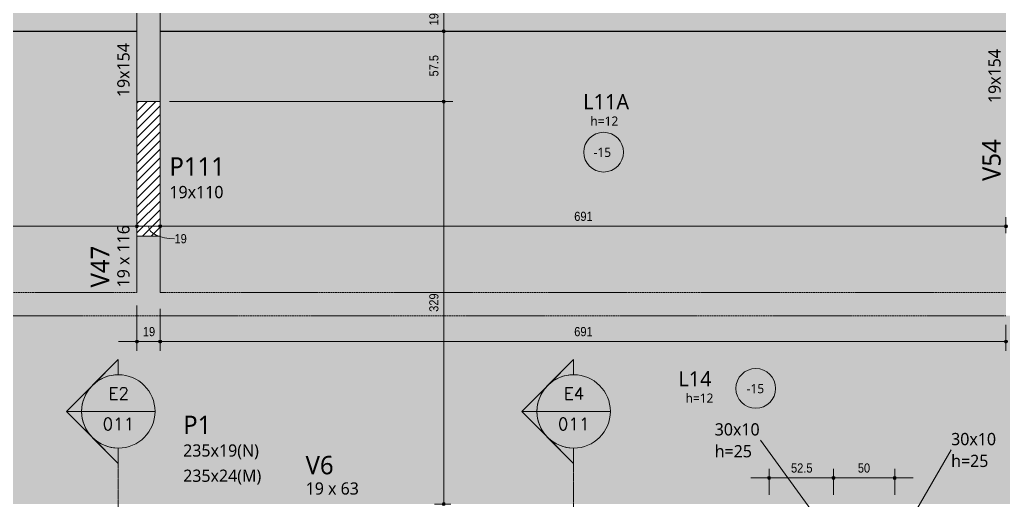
# Model space of a CAD drawing. Header units: centimetres. Extents: x -2136 to 34701, y -1430 to 84208.
# Drawn here: x -282 to 521, y 677 to 1070 of the extents above; entities that cross this region are included whole.
import ezdxf

# ---------------------------------------------------------------- set-up
doc = ezdxf.new("R2010")
doc.units = ezdxf.units.CM
doc.linetypes.add('Aligning Line', pattern=[0.635, 0.3175, -0.3175])
doc.linetypes.add('Centro de 6 mm', pattern=[1.32, 0.6, -0.24, 0.24, -0.24])
for name, color, linetype, lineweight in [('A-ANNO-DIMS', 7, 'Continuous', 9), ('A-ANNO-DIMS-50', 7, 'Continuous', 9), ('A-DETL', 7, 'Continuous', 18), ('A-DETL-GENF', 7, 'Continuous', 18), ('A-DETL-THIN', 7, 'Continuous', 18), ('A-FLOR', 7, 'Continuous', 18), ('A-FLOR-IDEN', 7, 'Continuous', 9), ('A-GENM-IDEN', 7, 'Continuous', 9), ('G-ANNO-SYMB', 7, 'Continuous', 9), ('S-BEAM', 7, 'Continuous', 18), ('S-BEAM-IDEN', 7, 'Continuous', 9), ('S-COLS-IDEN', 7, 'Continuous', 9)]:
    doc.layers.add(name, color=color, linetype=linetype, lineweight=lineweight)
doc.styles.add('Fira Sans_2', font='FiraSans-Regular.ttf', dxfattribs={"width": 0.9, "height": 7.5})
doc.styles.add('Gadugi', font='gadugi.ttf', dxfattribs={"height": 15})
doc.styles.add('Gadugi_1', font='gadugi.ttf', dxfattribs={"height": 10})
doc.styles.add('Gadugi_3', font='gadugi.ttf', dxfattribs={"height": 7.5})
doc.styles.add('Gadugi_4', font='gadugi.ttf', dxfattribs={"height": 12.5})
doc.styles.add('RomanD', font='romand__.ttf', dxfattribs={"height": 10})
doc.dimstyles.new('PED_R80_1_5mm_ACIMA_As_ESQ__R00', dxfattribs={"dimscale": 30.48, "dimtxt": 10.229846, "dimasz": 0.328084, "dimexe": 0.246063, "dimexo": 0.246063, "dimgap": 0.049213, "dimtad": 1, "dimdec": 1, "dimrnd": 0.5, "dimdsep": 46, "dimtxsty": 'Fira Sans_2', "dimblk1": 'DOTSMALL', "dimblk2": 'DOTSMALL', "dimsah": 1, "dimcen": 0.09, "dimdle": 0.492126, "dimazin": 0, "dimtfac": 1, "dimtdec": 4, "dimtix": 1, "dimtmove": 0, "dimatfit": 3, "dimfxl": 1, "dimtvp": 1, "dimtolj": 1, "dimtzin": 0, "dimarcsym": 2})
doc.dimstyles.new('PED_R80_1_5mm_ACIMA_As_ESQ__R00_1', dxfattribs={"dimscale": 30.48, "dimtxt": 10.229846, "dimasz": 0.328084, "dimexe": 0.246063, "dimexo": 0.246063, "dimgap": 0.049213, "dimtad": 1, "dimdec": 1, "dimrnd": 0.5, "dimdsep": 46, "dimtxsty": 'Fira Sans_2', "dimblk1": 'DOTSMALL', "dimblk2": 'DOTSMALL', "dimsah": 1, "dimcen": 0.09, "dimdle": 0.492126, "dimazin": 0, "dimtfac": 1, "dimtdec": 4, "dimtix": 1, "dimtmove": 1, "dimatfit": 3, "dimfxl": 1, "dimtvp": 1, "dimtolj": 1, "dimtzin": 0, "dimarcsym": 2})
doc.dimstyles.new('PED_R80_1_5mm_ACIMA_As_ESQ__R00_3', dxfattribs={"dimscale": 30.48, "dimtxt": 10.229846, "dimasz": 0.328084, "dimexe": 0.246063, "dimexo": 0.246063, "dimgap": 0.049213, "dimtad": 1, "dimdec": 1, "dimrnd": 0.5, "dimdsep": 46, "dimtxsty": 'Fira Sans_2', "dimblk1": 'DOTSMALL', "dimblk2": 'DOTSMALL', "dimsah": 1, "dimcen": 0.09, "dimdle": 0.492126, "dimazin": 0, "dimtfac": 1, "dimtdec": 4, "dimtix": 1, "dimtmove": 0, "dimatfit": 3, "dimfxl": 1, "dimtvp": 1, "dimtolj": 1, "dimtzin": 0, "dimarcsym": 2})
doc.dimstyles.new('PED_R80_1_5mm_ACIMA_As_ESQ__R00_4', dxfattribs={"dimscale": 30.48, "dimtxt": 10.229846, "dimasz": 0.328084, "dimexe": 0.246063, "dimexo": 0.246063, "dimgap": 0.049213, "dimtad": 1, "dimdec": 1, "dimrnd": 0.5, "dimdsep": 46, "dimtxsty": 'Fira Sans_2', "dimblk1": 'DOTSMALL', "dimblk2": 'DOTSMALL', "dimsah": 1, "dimcen": 0.09, "dimdle": 0.492126, "dimazin": 0, "dimtfac": 1, "dimtdec": 4, "dimtix": 1, "dimtmove": 0, "dimatfit": 3, "dimfxl": 1, "dimtvp": 1, "dimtolj": 1, "dimtzin": 0, "dimarcsym": 2})

# ---------------------------------------------------------------- blocks, each defined once
blk = doc.blocks.new('PED_TAG_LAJE_R01 - TÍTULO_ESPESSURA_REBAIXO _LADO_-2413119-PL K 100 - FORMA DO 5º PAVIMENTO')
at = {"layer": 'A-FLOR-IDEN'}
blk.add_circle((0.885, 0), 0.325, dxfattribs=at)
blk = doc.blocks.new('PED_TAG_LAJE_R01 - TÍTULO_ESPESSURA_REBAIXO-2413107-PL K 100 - FORMA DO 5º PAVIMENTO')
at = {"layer": 'A-FLOR-IDEN'}
blk.add_circle((-0.046, -0.667), 0.325, dxfattribs=at)
blk = doc.blocks.new('Corte - M_Cabeça do corte - Preenchida-2060824-PL K 100 - FORMA DO 5º PAVIMENTO')
at = {"layer": 'G-ANNO-SYMB'}
h = blk.add_hatch(color=256, dxfattribs=at)
edge = h.paths.add_edge_path(flags=0)
edge.add_line((-0.6, 0.849), (-0.6, 0.6))
edge.add_arc((-0.6, 0), 0.6, 90, 135)
edge.add_line((-1.024, 0.424), (-0.6, 0.849))
h = blk.add_hatch(color=256, dxfattribs=at)
edge = h.paths.add_edge_path(flags=0)
edge.add_line((-0.6, 0.849), (-0.176, 0.424))
edge.add_arc((-0.6, 0), 0.6, 45, 90)
edge.add_line((-0.6, 0.6), (-0.6, 0.849))
h = blk.add_hatch(color=256, dxfattribs=at)
edge = h.paths.add_edge_path(flags=0)
edge.add_line((-1.449, 0), (-1.024, 0.424))
edge.add_arc((-0.6, 0), 0.6, 135, 180)
edge.add_line((-1.2, 0), (-1.449, 0))
h = blk.add_hatch(color=256, dxfattribs=at)
edge = h.paths.add_edge_path(flags=0)
edge.add_line((0.249, 0), (0, 0))
edge.add_arc((-0.6, 0), 0.6, 360, 405)
edge.add_line((-0.176, 0.424), (0.249, 0))
for p, q in [((-0.6, 0.849), (-1.449, 0)), ((-0.6, 0.849), (-1.024, 0.424)), ((-0.6, 0.849), (0.249, 0)), ((-0.6, 0.6), (-0.6, 0.849)), ((-0.6, 0.849), (-0.6, 0.6)), ((-0.176, 0.424), (-0.6, 0.849)), ((-1.024, 0.424), (-1.449, 0)), ((0.249, 0), (-0.176, 0.424)), ((-1.449, 0), (-1.2, 0)), ((0, 0), (0.249, 0)), ((-1.2, 0), (-1.449, 0)), ((0, 0), (0.249, 0))]:
    blk.add_line(p, q, dxfattribs=at)
for start, end in [(360, 180), (90, 135), (45, 90), (135, 180), (360, 45), (180, 360)]:
    blk.add_arc((-0.6, 0), 0.6, start, end, dxfattribs=at)
blk = doc.blocks.new('DIMBLOCK106-PL K 100 - FORMA DO 5º PAVIMENTO')
at = {"layer": 'A-ANNO-DIMS-50', "true_color": 0x000032}
h = blk.add_hatch(color=178, dxfattribs=at)
edge = h.paths.add_edge_path(flags=0)
edge.add_arc((64.23, 1002.75), 1.25, 0, 360)
h = blk.add_hatch(color=178, dxfattribs=at)
edge = h.paths.add_edge_path(flags=0)
edge.add_arc((64.23, 673.75), 1.25, 0, 360)
at = {"layer": 'A-ANNO-DIMS-50', "color": 178, "true_color": 0x000032}
for p, q in [((-160, 1002.75), (71.73, 1002.75)), ((64.23, 1002.75), (-160, 1002.75)), ((64.23, 673.75), (64.23, 1002.75)), ((69.96, 673.75), (56.73, 673.75)), ((64.23, 673.75), (69.96, 673.75))]:
    blk.add_line(p, q, dxfattribs=at)
for centre in [(64.23, 1002.75), (64.23, 673.75)]:
    blk.add_circle(centre, 1.25, dxfattribs=at)
at = {"layer": 'A-ANNO-DIMS-50', "color": 0, "insert": (52.34, 830.91), "char_height": 7.5, "width": 17.6268, "attachment_point": 1, "rotation": 90, "line_spacing_factor": 1.049215, "style": 'Fira Sans_2'}
blk.add_mtext('329', dxfattribs=at)
blk = doc.blocks.new('_DotSmall')
at = {"color": 0, "linetype": 'ByBlock', "const_width": 0.5}
blk.add_lwpolyline([(-0.0625, 0, 1), (0.0625, 0, 1)], format="xyb", close=True, dxfattribs=at)
blk = doc.blocks.new('DIMBLOCK107-PL K 100 - FORMA DO 5º PAVIMENTO')
at = {"layer": 'A-ANNO-DIMS-50', "true_color": 0x000032}
h = blk.add_hatch(color=178, dxfattribs=at)
edge = h.paths.add_edge_path(flags=0)
edge.add_arc((64.23, 1060.25), 1.25, 0, 360)
h = blk.add_hatch(color=178, dxfattribs=at)
edge = h.paths.add_edge_path(flags=0)
edge.add_arc((64.23, 1002.75), 1.25, 0, 360)
at = {"layer": 'A-ANNO-DIMS-50', "color": 178, "true_color": 0x000032}
for p, q in [((69.96, 1060.25), (56.73, 1060.25)), ((64.23, 1002.75), (64.23, 1060.25)), ((64.23, 1060.25), (69.96, 1060.25)), ((-160, 1002.75), (71.73, 1002.75)), ((64.23, 1002.75), (-160, 1002.75))]:
    blk.add_line(p, q, dxfattribs=at)
for centre in [(64.23, 1060.25), (64.23, 1002.75)]:
    blk.add_circle(centre, 1.25, dxfattribs=at)
at = {"layer": 'A-ANNO-DIMS-50', "color": 0, "insert": (52.34, 1023.3), "char_height": 7.5, "width": 19.6728, "attachment_point": 1, "rotation": 90, "line_spacing_factor": 1.049215, "style": 'Fira Sans_2'}
blk.add_mtext('57.5', dxfattribs=at)
blk = doc.blocks.new('DIMBLOCK108-PL K 100 - FORMA DO 5º PAVIMENTO')
at = {"layer": 'A-ANNO-DIMS-50', "true_color": 0x000032}
h = blk.add_hatch(color=178, dxfattribs=at)
edge = h.paths.add_edge_path(flags=0)
edge.add_arc((64.23, 1079.25), 1.25, 0, 360)
h = blk.add_hatch(color=178, dxfattribs=at)
edge = h.paths.add_edge_path(flags=0)
edge.add_arc((64.23, 1060.25), 1.25, 0, 360)
at = {"layer": 'A-ANNO-DIMS-50', "color": 178, "true_color": 0x000032}
for p, q in [((69.96, 1079.25), (56.73, 1079.25)), ((64.23, 1060.25), (64.23, 1079.25)), ((64.23, 1079.25), (69.96, 1079.25)), ((69.96, 1060.25), (56.73, 1060.25)), ((64.23, 1060.25), (69.96, 1060.25))]:
    blk.add_line(p, q, dxfattribs=at)
for centre in [(64.23, 1079.25), (64.23, 1060.25)]:
    blk.add_circle(centre, 1.25, dxfattribs=at)
at = {"layer": 'A-ANNO-DIMS-50', "color": 0, "insert": (52.34, 1065.09), "char_height": 7.5, "width": 11.1741, "attachment_point": 1, "rotation": 90, "line_spacing_factor": 1.049215, "style": 'Fira Sans_2'}
blk.add_mtext('19', dxfattribs=at)
blk = doc.blocks.new('DIMBLOCK430-PL K 100 - FORMA DO 5º PAVIMENTO')
at = {"layer": 'A-ANNO-DIMS-50', "true_color": 0x000032}
h = blk.add_hatch(color=178, dxfattribs=at)
edge = h.paths.add_edge_path(flags=0)
edge.add_arc((-522.5, 900.83), 1.25, 0, 360)
h = blk.add_hatch(color=178, dxfattribs=at)
edge = h.paths.add_edge_path(flags=0)
edge.add_arc((-186.5, 900.83), 1.25, 0, 360)
at = {"layer": 'A-ANNO-DIMS-50', "color": 178, "true_color": 0x000032}
for p, q in [((-522.5, 895.1), (-522.5, 908.33)), ((-186.5, 895.1), (-186.5, 908.33)), ((-522.5, 900.83), (-186.5, 900.83)), ((-522.5, 900.83), (-522.5, 895.1)), ((-186.5, 900.83), (-186.5, 895.1))]:
    blk.add_line(p, q, dxfattribs=at)
for centre in [(-522.5, 900.83), (-186.5, 900.83)]:
    blk.add_circle(centre, 1.25, dxfattribs=at)
at = {"layer": 'A-ANNO-DIMS-50', "color": 0, "insert": (-361.91, 912.72), "char_height": 7.5, "width": 17.7842, "attachment_point": 1, "line_spacing_factor": 1.049215, "style": 'Fira Sans_2'}
blk.add_mtext('336', dxfattribs=at)
blk = doc.blocks.new('DIMBLOCK431-PL K 100 - FORMA DO 5º PAVIMENTO')
at = {"layer": 'A-ANNO-DIMS-50', "true_color": 0x000032}
h = blk.add_hatch(color=178, dxfattribs=at)
edge = h.paths.add_edge_path(flags=0)
edge.add_arc((-186.5, 900.83), 1.25, 0, 360)
h = blk.add_hatch(color=178, dxfattribs=at)
edge = h.paths.add_edge_path(flags=0)
edge.add_arc((-167.5, 900.83), 1.25, 0, 360)
at = {"layer": 'A-ANNO-DIMS-50', "color": 178, "true_color": 0x000032}
for p, q in [((-186.5, 895.1), (-186.5, 908.33)), ((-167.5, 895.1), (-167.5, 908.33)), ((-186.5, 900.83), (-167.5, 900.83)), ((-186.5, 900.83), (-186.5, 895.1)), ((-167.5, 900.83), (-167.5, 895.1))]:
    blk.add_line(p, q, dxfattribs=at)
for centre in [(-186.5, 900.83), (-167.5, 900.83)]:
    blk.add_circle(centre, 1.25, dxfattribs=at)
blk.add_ellipse((-155.81, 900.83), major_axis=(21.19, 0), ratio=0.482501, start_param=3.141593, end_param=4.712389, dxfattribs=at)
at = {"layer": 'A-ANNO-DIMS-50', "color": 0, "insert": (-155.81, 894.43), "char_height": 7.5, "width": 11.1741, "attachment_point": 1, "line_spacing_factor": 1.049215, "style": 'Fira Sans_2'}
blk.add_mtext('19', dxfattribs=at)
blk = doc.blocks.new('DIMBLOCK432-PL K 100 - FORMA DO 5º PAVIMENTO')
at = {"layer": 'A-ANNO-DIMS-50', "true_color": 0x000032}
h = blk.add_hatch(color=178, dxfattribs=at)
edge = h.paths.add_edge_path(flags=0)
edge.add_arc((-167.5, 900.83), 1.25, 0, 360)
h = blk.add_hatch(color=178, dxfattribs=at)
edge = h.paths.add_edge_path(flags=0)
edge.add_arc((523.5, 900.83), 1.25, 0, 360)
at = {"layer": 'A-ANNO-DIMS-50', "color": 178, "true_color": 0x000032}
for p, q in [((-167.5, 895.1), (-167.5, 908.33)), ((523.5, 895.1), (523.5, 908.33)), ((-167.5, 900.83), (523.5, 900.83)), ((-167.5, 900.83), (-167.5, 895.1)), ((523.5, 900.83), (523.5, 895.1))]:
    blk.add_line(p, q, dxfattribs=at)
for centre in [(-167.5, 900.83), (523.5, 900.83)]:
    blk.add_circle(centre, 1.25, dxfattribs=at)
at = {"layer": 'A-ANNO-DIMS-50', "color": 0, "insert": (170.79, 912.72), "char_height": 7.5, "width": 17.312, "attachment_point": 1, "line_spacing_factor": 1.049215, "style": 'Fira Sans_2'}
blk.add_mtext('691', dxfattribs=at)
blk = doc.blocks.new('DIMBLOCK467-PL K 100 - FORMA DO 5º PAVIMENTO')
at = {"layer": 'A-ANNO-DIMS-50', "true_color": 0x000032}
h = blk.add_hatch(color=178, dxfattribs=at)
edge = h.paths.add_edge_path(flags=0)
edge.add_arc((-186.5, 806.59), 1.25, 0, 360)
h = blk.add_hatch(color=178, dxfattribs=at)
edge = h.paths.add_edge_path(flags=0)
edge.add_arc((-167.5, 806.59), 1.25, 0, 360)
at = {"layer": 'A-ANNO-DIMS-50', "color": 178, "true_color": 0x000032}
for p, q in [((-186.5, 835.94), (-186.5, 799.09)), ((-186.5, 806.59), (-186.5, 835.94)), ((-167.5, 833.26), (-167.5, 799.09)), ((-167.5, 806.59), (-167.5, 833.26)), ((-201.5, 806.59), (-167.5, 806.59))]:
    blk.add_line(p, q, dxfattribs=at)
for centre in [(-186.5, 806.59), (-167.5, 806.59)]:
    blk.add_circle(centre, 1.25, dxfattribs=at)
at = {"layer": 'A-ANNO-DIMS-50', "color": 0, "insert": (-181.66, 818.47), "char_height": 7.5, "width": 11.1741, "attachment_point": 1, "line_spacing_factor": 1.049215, "style": 'Fira Sans_2'}
blk.add_mtext('19', dxfattribs=at)
blk = doc.blocks.new('DIMBLOCK468-PL K 100 - FORMA DO 5º PAVIMENTO')
at = {"layer": 'A-ANNO-DIMS-50', "true_color": 0x000032}
h = blk.add_hatch(color=178, dxfattribs=at)
edge = h.paths.add_edge_path(flags=0)
edge.add_arc((-167.5, 806.59), 1.25, 0, 360)
h = blk.add_hatch(color=178, dxfattribs=at)
edge = h.paths.add_edge_path(flags=0)
edge.add_arc((523.5, 806.59), 1.25, 0, 360)
at = {"layer": 'A-ANNO-DIMS-50', "color": 178, "true_color": 0x000032}
for p, q in [((-167.5, 833.26), (-167.5, 799.09)), ((-167.5, 806.59), (-167.5, 833.26)), ((523.5, 820.25), (523.5, 799.09)), ((523.5, 806.59), (523.5, 820.25)), ((-167.5, 806.59), (523.5, 806.59))]:
    blk.add_line(p, q, dxfattribs=at)
for centre in [(-167.5, 806.59), (523.5, 806.59)]:
    blk.add_circle(centre, 1.25, dxfattribs=at)
at = {"layer": 'A-ANNO-DIMS-50', "color": 0, "insert": (170.79, 818.47), "char_height": 7.5, "width": 17.312, "attachment_point": 1, "line_spacing_factor": 1.049215, "style": 'Fira Sans_2'}
blk.add_mtext('691', dxfattribs=at)
blk = doc.blocks.new('DIMBLOCK596-PL K 100 - FORMA DO 5º PAVIMENTO')
at = {"layer": 'A-ANNO-DIMS-50', "true_color": 0x000032}
h = blk.add_hatch(color=178, dxfattribs=at)
edge = h.paths.add_edge_path(flags=0)
edge.add_arc((330, 695.07), 1.25, 0, 360)
h = blk.add_hatch(color=178, dxfattribs=at)
edge = h.paths.add_edge_path(flags=0)
edge.add_arc((382.61, 695.07), 1.25, 0, 360)
at = {"layer": 'A-ANNO-DIMS-50', "color": 178, "true_color": 0x000032}
for p, q in [((330, 681.25), (330, 702.57)), ((382.61, 681.25), (382.61, 702.57)), ((315, 695.07), (382.61, 695.07)), ((330, 695.07), (330, 681.25)), ((382.61, 695.07), (382.61, 681.25))]:
    blk.add_line(p, q, dxfattribs=at)
for centre in [(330, 695.07), (382.61, 695.07)]:
    blk.add_circle(centre, 1.25, dxfattribs=at)
at = {"layer": 'A-ANNO-DIMS-50', "color": 0, "insert": (347.91, 706.96), "char_height": 7.5, "width": 20.1449, "attachment_point": 1, "line_spacing_factor": 1.049215, "style": 'Fira Sans_2'}
blk.add_mtext('52.5', dxfattribs=at)
blk = doc.blocks.new('DIMBLOCK597-PL K 100 - FORMA DO 5º PAVIMENTO')
at = {"layer": 'A-ANNO-DIMS-50', "true_color": 0x000032}
h = blk.add_hatch(color=178, dxfattribs=at)
edge = h.paths.add_edge_path(flags=0)
edge.add_arc((382.61, 695.07), 1.25, 0, 360)
h = blk.add_hatch(color=178, dxfattribs=at)
edge = h.paths.add_edge_path(flags=0)
edge.add_arc((432.61, 695.07), 1.25, 0, 360)
at = {"layer": 'A-ANNO-DIMS-50', "color": 178, "true_color": 0x000032}
for p, q in [((382.61, 681.25), (382.61, 702.57)), ((432.61, 681.25), (432.61, 702.57)), ((382.61, 695.07), (447.61, 695.07)), ((382.61, 695.07), (382.61, 681.25)), ((432.61, 695.07), (432.61, 681.25))]:
    blk.add_line(p, q, dxfattribs=at)
for centre in [(382.61, 695.07), (432.61, 695.07)]:
    blk.add_circle(centre, 1.25, dxfattribs=at)
at = {"layer": 'A-ANNO-DIMS-50', "color": 0, "insert": (402.5, 706.96), "char_height": 7.5, "width": 12.2758, "attachment_point": 1, "line_spacing_factor": 1.049215, "style": 'Fira Sans_2'}
blk.add_mtext('50', dxfattribs=at)

msp = doc.modelspace()

# ---------------------------------------------------------------- hatches: boundary and pattern name
at = {"layer": 'A-DETL', "true_color": 0xfcd5b4}
h = msp.add_hatch(color=254, dxfattribs=at)
h.paths.add_polyline_path([(-530.57, 827.75), (-526.85, 827.75), (-520.28, 833.77), (-510.85, 844.06), (-508.79, 846.75), (-758.05, 846.75), (-755.98, 844.06), (-746.51, 833.77), (-744.2, 831.61), (-739.99, 827.75), (-564.69, 827.75)], flags=0)
h.paths.add_polyline_path([(-462.11, 827.75), (523.5, 827.75), (523.5, 846.75), (-491.29, 846.75), (-493.8, 843.06), (-503.09, 831.62), (-506.82, 827.75), (-493.8, 827.75)], flags=0)
at = {"layer": 'A-DETL-GENF', "true_color": 0x808080}
h = msp.add_hatch(dxfattribs=at)
h.set_pattern_fill('FP_1', color=8, style=0, pattern_type=2)
h.set_pattern_definition([(45, (0, 0), (-3.535534, 3.535534), [])])
h.paths.add_polyline_path([(-167.5, 892.75), (-167.5, 1002.75), (-186.5, 1002.75), (-186.5, 892.75)], flags=0)
at = {"layer": 'A-FLOR', "true_color": 0xfcd5b4}
h = msp.add_hatch(color=254, dxfattribs=at)
h.paths.add_polyline_path([(-359.54, 846.75), (-186.5, 846.75), (-186.5, 1060.25), (-501.46, 1060.25), (-492.94, 1049.57), (-484.75, 1037.32), (-477.64, 1024.42), (-471.64, 1010.96), (-466.8, 997.04), (-463.15, 982.76), (-460.73, 968.23), (-459.54, 953.54), (-459.61, 938.81), (-460.91, 924.13), (-463.46, 909.62), (-467.22, 895.37), (-472.18, 881.5), (-478.29, 868.09), (-485.59, 855.13), (-491.29, 846.75), (-462.11, 846.75)], flags=0)
h.paths.add_polyline_path([(-510.85, 846.75), (-508.79, 846.75), (-502.28, 855.25), (-494.85, 866.91), (-488.41, 879.29), (-483.07, 892.18), (-478.87, 905.49), (-475.85, 919.12), (-474.03, 932.96), (-473.42, 946.91), (-474.03, 960.85), (-475.85, 974.69), (-478.87, 988.32), (-483.07, 1001.63), (-488.41, 1014.52), (-494.85, 1026.91), (-502.35, 1038.68), (-510.85, 1049.75), (-520.51, 1060.25), (-522.5, 1060.25), (-522.5, 846.75)], flags=0)
msp.add_hatch(color=254, dxfattribs=at).paths.add_polyline_path([(50.77, 846.75), (523.5, 846.75), (523.5, 1060.25), (-167.5, 1060.25), (-167.5, 846.75)], flags=0)
h = msp.add_hatch(color=254, dxfattribs=at)
h.paths.add_polyline_path([(1076.55, 673.75), (1116.5, 673.75), (1116.5, 684.75), (1276.5, 684.75), (1276.5, 679.75), (1711.5, 679.75), (1711.5, 673.75), (1788.5, 673.75), (1788.5, 827.75), (1739.48, 827.75), (1739.19, 822.54), (1737.38, 811.51), (1734.37, 800.66), (1730.2, 790.2), (1724.92, 780.25), (1718.61, 770.93), (1711.31, 762.34), (1703.14, 754.6), (1693.94, 747.65), (1684.53, 741.98), (1674.31, 737.25), (1663.63, 733.66), (1652.64, 731.24), (1641.04, 730.02), (1630.18, 730.02), (1618.99, 731.24), (1607.99, 733.66), (1597.32, 737.25), (1587.1, 741.98), (1577.45, 747.79), (1568.48, 754.6), (1560.31, 762.34), (1553.02, 770.93), (1546.7, 780.25), (1541.42, 790.2), (1537.26, 800.66), (1534.24, 811.51), (1532.42, 822.62), (1532.14, 827.75), (-506.82, 827.75), (-513.31, 821.01), (-524.39, 811.3), (-536.25, 802.56), (-548.81, 794.86), (-561.98, 788.25), (-575.66, 782.77), (-589.76, 778.47), (-604.16, 775.38), (-618.78, 773.52), (-633.5, 772.91), (-648.22, 773.54), (-662.84, 775.41), (-677.24, 778.51), (-691.33, 782.83), (-705, 788.31), (-718.56, 795.18), (-730.72, 802.65), (-742.57, 811.4), (-753.65, 821.12), (-760.02, 827.75), (-1787.5, 827.75), (-1787.5, 673.75), (-1662, 673.75), (-1662, 679.75), (-1383.5, 679.75), (-1383.5, 684.75), (-1115.5, 684.75), (-1115.5, 673.75), (962.5, 673.75)], flags=0)
h.paths.add_polyline_path([(1630.58, 744.02), (1641.44, 744.06), (1651.44, 745.23), (1661.62, 747.65), (1671.46, 751.23), (1680.81, 755.92), (1689.56, 761.67), (1697.57, 768.4), (1704.76, 776.01), (1711.01, 784.41), (1716.24, 793.47), (1720.38, 803.08), (1723.39, 813.11), (1725.2, 823.42), (1725.46, 827.75), (1546.17, 827.75), (1546.42, 823.42), (1548.24, 813.11), (1551.4, 802.71), (1555.38, 793.47), (1560.62, 784.41), (1566.87, 776.01), (1574.13, 768.34), (1582.07, 761.67), (1590.81, 755.92), (1600.16, 751.23), (1610, 747.65), (1620.18, 745.23), (1630.18, 744.06)], flags=0)
h.paths.add_polyline_path([(-633.42, 786.91), (-619.47, 787.51), (-605.63, 789.34), (-592.01, 792.36), (-578.7, 796.55), (-565.8, 801.9), (-553.42, 808.34), (-541.5, 815.95), (-530.57, 824.34), (-526.85, 827.75), (-739.93, 827.69), (-736.26, 824.34), (-725.19, 815.84), (-713.42, 808.34), (-701.04, 801.9), (-688.14, 796.55), (-674.83, 792.36), (-661.2, 789.34), (-647.36, 787.51), (-633.5, 786.91)], flags=0)
at = {"layer": 'S-BEAM', "true_color": 0xffccff}
h = msp.add_hatch(color=7, dxfattribs=at)
h.paths.add_polyline_path([(-492.94, 1060.25), (-186.5, 1060.25), (-186.5, 1079.25), (-520.63, 1079.25), (-512.26, 1071.79), (-502.13, 1061.09), (-501.46, 1060.25)], flags=0)
h.paths.add_polyline_path([(-167.5, 1060.25), (523.5, 1060.25), (523.5, 1079.25), (-167.5, 1079.25)], flags=0)
at = {"layer": 'S-BEAM', "true_color": 0xfcd5b4}
for points in [[(-167.5, 1002.75), (-167.5, 1079.25), (-186.5, 1079.25), (-186.5, 1002.75)], [(-167.5, 846.75), (-167.5, 892.75), (-186.5, 892.75), (-186.5, 846.75)]]:
    msp.add_hatch(color=254, dxfattribs=at).paths.add_polyline_path(points, flags=0)

# ---------------------------------------------------------------- linework, layer by layer
at = {"layer": 'A-DETL'}
msp.add_line((273, 1060.25), (303, 1060.25), dxfattribs=at)
at = {"layer": 'A-DETL', "linetype": 'Aligning Line'}
for p, q in [((-491.29, 846.75), (-186.5, 846.75)), ((-167.5, 846.75), (523.5, 846.75)), ((-506.82, 827.75), (523.5, 827.75))]:
    msp.add_line(p, q, dxfattribs=at)
at = {"layer": 'A-DETL-THIN'}
for p, q in [((-186.5, 1002.75), (-186.5, 892.75)), ((-167.5, 1002.75), (-186.5, 1002.75)), ((-167.5, 892.75), (-167.5, 1002.75)), ((-186.5, 892.75), (-167.5, 892.75))]:
    msp.add_line(p, q, dxfattribs=at)
at = {"layer": 'A-GENM-IDEN'}
for p, q in [((367.61, 664.25), (322.99, 725.97)), ((447.61, 664.25), (478.74, 718.06))]:
    msp.add_line(p, q, dxfattribs=at)
at = {"layer": 'G-ANNO-SYMB'}
for p, q in [((-231.7, 749.48), (-171.7, 749.48)), ((140.3, 749.48), (200.3, 749.48))]:
    msp.add_line(p, q, dxfattribs=at)
at = {"layer": 'G-ANNO-SYMB', "linetype": 'Centro de 6 mm'}
for p, q in [((-201.7, 308.49), (-201.7, 719.48)), ((170.3, 207.82), (170.3, 719.48))]:
    msp.add_line(p, q, dxfattribs=at)
at = {"layer": 'S-BEAM'}
for p, q in [((-186.5, 1002.75), (-186.5, 1079.25)), ((-167.5, 1002.75), (-167.5, 1079.25)), ((-186.5, 846.75), (-186.5, 892.75)), ((-167.5, 846.75), (-167.5, 892.75))]:
    msp.add_line(p, q, dxfattribs=at)
at = {"layer": 'S-BEAM', "lineweight": 25}
for p, q in [((-501.46, 1060.25), (-186.5, 1060.25)), ((-167.5, 1060.25), (523.5, 1060.25))]:
    msp.add_line(p, q, dxfattribs=at)

# ---------------------------------------------------------------- block references
at = {"layer": 'A-FLOR-IDEN', "xscale": 49.99999999999998, "yscale": 49.99999999999998, "zscale": 49.99999999999998}
for name, p in [('PED_TAG_LAJE_R01 - TÍTULO_ESPESSURA_REBAIXO-2413107-PL K 100 - FORMA DO 5º PAVIMENTO', (197.11, 994.78)), ('PED_TAG_LAJE_R01 - TÍTULO_ESPESSURA_REBAIXO _LADO_-2413119-PL K 100 - FORMA DO 5º PAVIMENTO', (274.85, 768.28))]:
    msp.add_blockref(name, p, dxfattribs=at)
at = {"layer": 'G-ANNO-SYMB', "extrusion": (0, 0, -1), "xscale": 49.99999999999998, "yscale": 49.99999999999998, "zscale": 49.99999999999998, "rotation": 270.0000000000002}
for p in [(201.7, 719.48), (-170.3, 719.48)]:
    msp.add_blockref('Corte - M_Cabeça do corte - Preenchida-2060824-PL K 100 - FORMA DO 5º PAVIMENTO', p, dxfattribs=at)

# ---------------------------------------------------------------- texts
at = {"layer": 'A-FLOR-IDEN', "attachment_point": 1}
for s, insert, char_height, width, style in [('L11A', (178.09, 1008.87), 12.5, 46.8987, 'Gadugi_4'), ('h=12', (183.99, 990.58), 7.5, 29.6624, 'Gadugi_3'), ('-15', (186.58, 965.02), 7.5, 18.8397, 'Gadugi_3'), ('L14', (255.83, 782.37), 12.5, 33.27, 'Gadugi_4'), ('-15', (311.65, 771.89), 7.5, 18.8397, 'Gadugi_3'), ('h=12', (261.72, 764.08), 7.5, 29.6624, 'Gadugi_3')]:
    msp.add_mtext(s, dxfattribs=dict(at, insert=insert, char_height=char_height, width=width, style=style))
at = {"layer": 'A-GENM-IDEN', "char_height": 10, "attachment_point": 1, "style": 'Gadugi_1'}
for s, insert, width in [('30x10', (285.59, 739.79), 44.8945), ('30x10', (478.74, 731.88), 44.8945), ('h=25', (285.59, 721.93), 39.6835), ('h=25', (478.74, 714.02), 39.6835)]:
    msp.add_mtext(s, dxfattribs=dict(at, insert=insert, width=width))
at = {"layer": 'G-ANNO-SYMB', "char_height": 10, "attachment_point": 1, "style": 'RomanD'}
for s, insert, width in [('E2', (-209.74, 769.11), 22.0464), ('E4', (162.26, 769.11), 22.0464), ('011', (-214.52, 744.16), 33.6709), ('011', (157.48, 744.16), 33.6709)]:
    msp.add_mtext(s, dxfattribs=dict(at, insert=insert, width=width))
at = {"layer": 'S-BEAM-IDEN', "attachment_point": 1, "rotation": 90}
for s, insert, char_height, width, style in [('19x154', (-202.56, 1006.45), 10, 54.1139, 'Gadugi_1'), ('19x154', (509.16, 1001.54), 10, 54.1139, 'Gadugi_1'), ('V54', (504.15, 937.84), 15, 44.0928, 'Gadugi'), ('19 x 116', (-202.56, 850.87), 10, 63.7342, 'Gadugi_1'), ('V47', (-224.17, 850.82), 15, 44.0928, 'Gadugi')]:
    msp.add_mtext(s, dxfattribs=dict(at, insert=insert, char_height=char_height, width=width, style=style))
at = {"layer": 'S-BEAM-IDEN', "attachment_point": 1}
for s, insert, char_height, width, style in [('V6', (-48.68, 713.07), 15, 30.0633, 'Gadugi'), ('19 x 63', (-48.63, 691.47), 10, 54.5147, 'Gadugi_1')]:
    msp.add_mtext(s, dxfattribs=dict(at, insert=insert, char_height=char_height, width=width, style=style))
at = {"layer": 'S-COLS-IDEN', "attachment_point": 1}
for s, insert, char_height, width, style in [('P111', (-159.95, 957.27), 15, 56.519, 'Gadugi'), ('19x110', (-159.95, 933.81), 10, 54.1139, 'Gadugi_1'), ('P1', (-148.69, 746.01), 15, 28.4599, 'Gadugi'), ('235x19(N)', (-148.69, 722.54), 10, 77.3628, 'Gadugi_1'), ('235x24(M)', (-148.69, 701.91), 10, 80.1687, 'Gadugi_1')]:
    msp.add_mtext(s, dxfattribs=dict(at, insert=insert, char_height=char_height, width=width, style=style))

# ---------------------------------------------------------------- dimensions: what is measured, and where the dimension line sits
at = {"layer": 'A-ANNO-DIMS', "color": 178, "true_color": 0x000032}
for base, p1, p2, override, picture, middle in [((64.23, 1079.25), (62.46, 1060.25), (62.46, 1079.25), {"dimpost": '<>', "dimfxl": 19}, 'DIMBLOCK108-PL K 100 - FORMA DO 5º PAVIMENTO', (58.86, 1069.75)), ((64.23, 1060.25), (-167.5, 1002.75), (62.46, 1060.25), {"dimpost": '<>', "dimfxl": 237.037783}, 'DIMBLOCK107-PL K 100 - FORMA DO 5º PAVIMENTO', (58.91, 1031.5)), ((64.23, 1002.75), (62.46, 673.75), (-167.5, 1002.75), {"dimpost": '<>', "dimfxl": 401.399627}, 'DIMBLOCK106-PL K 100 - FORMA DO 5º PAVIMENTO', (58.86, 838.25))]:
    dim = msp.add_linear_dim(base=base, p1=p1, p2=p2, angle=90, dimstyle='PED_R80_1_5mm_ACIMA_As_ESQ__R00', override=override, dxfattribs=at)
    dim.commit()
    dim.dimension.update_dxf_attribs({"geometry": picture, "text_midpoint": middle})
for base, p1, p2, dimstyle, override, picture, middle in [((-186.5, 900.83), (-522.5, 902.6), (-186.5, 902.6), 'PED_R80_1_5mm_ACIMA_As_ESQ__R00_3', {"dimpost": '<>', "dimfxl": 336}, 'DIMBLOCK430-PL K 100 - FORMA DO 5º PAVIMENTO', (-354.5, 906.15)), ((523.5, 900.83), (-167.5, 902.6), (523.5, 902.6), 'PED_R80_1_5mm_ACIMA_As_ESQ__R00_3', {"dimpost": '<>', "dimfxl": 691}, 'DIMBLOCK432-PL K 100 - FORMA DO 5º PAVIMENTO', (178, 906.2)), ((-167.5, 806.59), (-186.5, 843.44), (-167.5, 840.76), 'PED_R80_1_5mm_ACIMA_As_ESQ__R00_3', {"dimpost": '<>', "dimfxl": 19.188231}, 'DIMBLOCK467-PL K 100 - FORMA DO 5º PAVIMENTO', (-177, 811.96)), ((523.5, 806.59), (-167.5, 840.76), (523.5, 827.75), 'PED_R80_1_5mm_ACIMA_As_ESQ__R00_3', {"dimpost": '<>', "dimfxl": 691.122389}, 'DIMBLOCK468-PL K 100 - FORMA DO 5º PAVIMENTO', (178, 811.96)), ((382.61, 695.07), (330, 673.75), (382.61, 673.75), 'PED_R80_1_5mm_ACIMA_As_ESQ__R00_4', {"dimpost": '<>', "dimfxl": 52.613687}, 'DIMBLOCK596-PL K 100 - FORMA DO 5º PAVIMENTO', (356.31, 700.39)), ((432.61, 695.07), (382.61, 673.75), (432.61, 673.75), 'PED_R80_1_5mm_ACIMA_As_ESQ__R00_4', {"dimpost": '<>', "dimfxl": 50}, 'DIMBLOCK597-PL K 100 - FORMA DO 5º PAVIMENTO', (407.61, 700.39))]:
    dim = msp.add_linear_dim(base=base, p1=p1, p2=p2, dimstyle=dimstyle, override=override, dxfattribs=at)
    dim.commit()
    dim.dimension.update_dxf_attribs({"geometry": picture, "text_midpoint": middle})
dim = msp.add_linear_dim(base=(-167.5, 900.83), p1=(-186.5, 902.6), p2=(-167.5, 902.6), dimstyle='PED_R80_1_5mm_ACIMA_As_ESQ__R00_1', override={"dimpost": '<>', "dimfxl": 19}, dxfattribs=at)
dim.commit()
dim.dimension.update_dxf_attribs({"geometry": 'DIMBLOCK431-PL K 100 - FORMA DO 5º PAVIMENTO', "text_midpoint": (-150.22, 889.43), "dimtype": 160})

doc.saveas('drawing.dxf')
